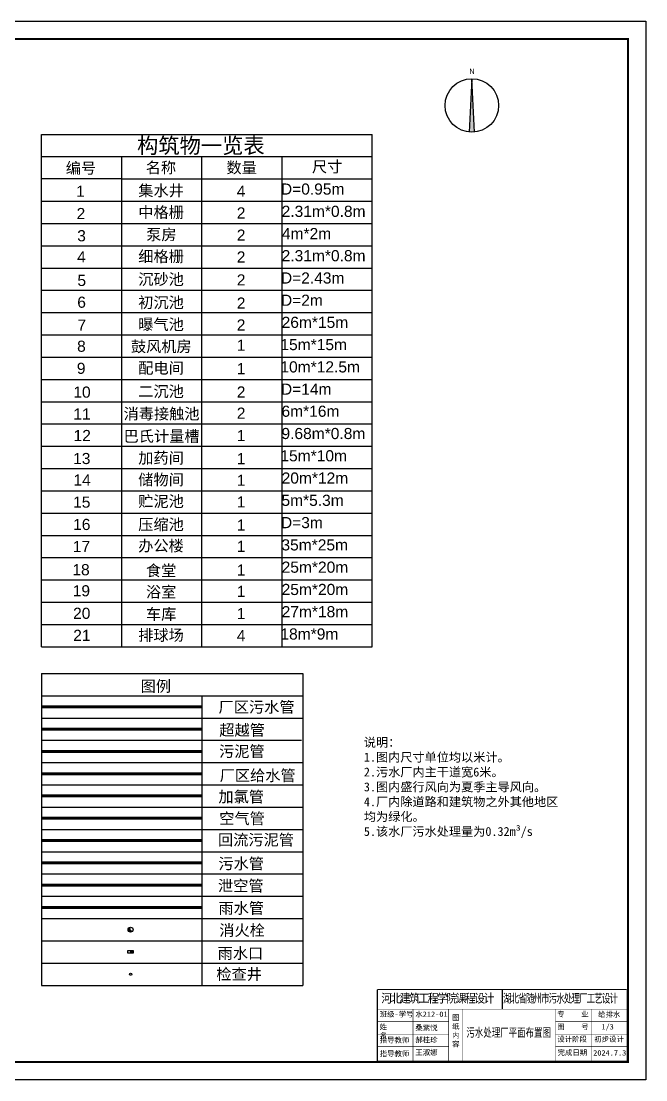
# Model space of a CAD drawing. Header units: millimetres. Extents: x 210832 to 1443773, y 126806 to 1026245.
# Drawn here: x 211322 to 211673, y 126806 to 127400 of the extents above; entities that cross this region are included whole.
import ezdxf
from ezdxf.lldxf.tags import DXFTag

# ---------------------------------------------------------------- set-up
doc = ezdxf.new("R2010")
doc.units = ezdxf.units.MM
doc.header["$LTSCALE"] = 500
for name, color, linetype, lineweight in [('01构筑物', 7, 'Continuous', 60), ('加氯管', 6, 'Cl_LINE', 60), ('厂区污水管', 141, 'CW_LINE', 60), ('厂区给水管', 60, 'G_LINE', 60), ('回流污泥管', 241, 'HN_LINE', 60), ('污水管', 2, 'W_LINE', 60), ('污泥管', 40, 'WN_LINE', 60), ('泄空管', 134, 'XK_LINE', 60), ('空气管', 5, 'K_LINE', 60), ('超越管', 94, 'CY_LINE', 60), ('雨水管', 20, 'Y_LINE', 60)]:
    doc.layers.add(name, color=color, linetype=linetype, lineweight=lineweight)
doc.layers.add('消火栓', color=7, linetype='Continuous')
doc.styles.add('ROMANS', font='romans', dxfattribs={"width": 0.7, "height": 300})
doc.styles.get("Standard").update_dxf_attribs({"font": 'arial.ttf'})
tags = doc.linetypes.add('Cl_LINE', pattern='A,12.7,-5.08,["Cl",Standard,S=2.54,R=0,X=-2.54,Y=-1.27],-6.35', length=24.13).pattern_tags.tags
tags[6] = DXFTag(74, 10)
tags = doc.linetypes.add('CW_LINE', pattern='A,12.7,-5.08,["CW",Standard,S=2.54,R=0,X=-2.54,Y=-1.27],-6.35', length=24.13).pattern_tags.tags
tags[6] = DXFTag(74, 10)
tags = doc.linetypes.add('CY_LINE', pattern='A,12.7,-5.08,["CY",Standard,S=2.54,R=0,X=-2.54,Y=-1.27],-6.35', length=24.13).pattern_tags.tags
tags[6] = DXFTag(74, 10)
tags = doc.linetypes.add('G_LINE', pattern='A,12.7,-5.08,["G",Standard,S=2.54,R=0,X=-2.54,Y=-1.27],-6.35', length=24.13).pattern_tags.tags
tags[6] = DXFTag(74, 10)
tags = doc.linetypes.add('HN_LINE', pattern='A,12.7,-5.08,["HN",Standard,S=2.54,R=0,X=-2.54,Y=-1.27],-6.35', length=24.13).pattern_tags.tags
tags[6] = DXFTag(74, 10)
tags = doc.linetypes.add('K_LINE', pattern='A,12.7,-5.08,["K",Standard,S=2.54,R=0,X=-2.54,Y=-1.27],-6.35', length=24.13).pattern_tags.tags
tags[6] = DXFTag(74, 10)
tags = doc.linetypes.add('W_LINE', pattern='A,12.7,-5.08,["W",Standard,S=2.54,R=0,X=-2.54,Y=-1.27],-6.35', length=24.13).pattern_tags.tags
tags[6] = DXFTag(74, 10)
tags = doc.linetypes.add('WN_LINE', pattern='A,12.7,-5.08,["WN",Standard,S=2.54,R=0,X=-2.54,Y=-1.27],-6.35', length=24.13).pattern_tags.tags
tags[6] = DXFTag(74, 10)
tags = doc.linetypes.add('XK_LINE', pattern='A,12.7,-5.08,["XK",Standard,S=2.54,R=0,X=-2.54,Y=-1.27],-6.35', length=24.13).pattern_tags.tags
tags[6] = DXFTag(74, 10)
tags = doc.linetypes.add('Y_LINE', pattern='A,12.7,-5.08,["Y",Standard,S=2.54,R=0,X=-2.54,Y=-1.27],-6.35', length=24.13).pattern_tags.tags
tags[6] = DXFTag(74, 10)

msp = doc.modelspace()

# ---------------------------------------------------------------- hatches: boundary and pattern name
h = msp.add_hatch(color=256)
h.dxf.hatch_style = 1
h.paths.add_polyline_path([(211383.73, 126876.69), (211385.23, 126876.69), (211385.23, 126878.19), (211383.73, 126878.19)])
at = {"layer": 'Defpoints', "ltscale": 0.002}
h = msp.add_hatch(color=256, dxfattribs=at)
h.dxf.hatch_style = 1
h.paths.add_polyline_path([(211575.2, 127367.39), (211573.7, 127337.46, 0.050126), (211576.7, 127337.46)])
at = {"layer": '消火栓'}
h = msp.add_hatch(color=0, dxfattribs=at)
h.dxf.hatch_style = 1
h.paths.add_polyline_path([(211382.67, 126890.86, 0.181345), (211382.32, 126889.94, 0.692986), (211384.79, 126889.01)])

# ---------------------------------------------------------------- linework, layer by layer
for p, q in [((211575.2, 127367.39), (211573.7, 127337.46)), ((211576.7, 127337.46), (211575.2, 127367.39)), ((211333.73, 127048.69), (211333.73, 127336.19)), ((211333.73, 127336.19), (211519.21, 127336.19)), ((211519.21, 127048.69), (211519.21, 127336.19)), ((211333.73, 127323.69), (211519.21, 127323.69)), ((211378.73, 127048.69), (211378.73, 127323.69)), ((211423.73, 127048.69), (211423.73, 127323.69)), ((211468.73, 127048.69), (211468.73, 127323.69)), ((211378.73, 127311.19), (211333.73, 127311.19)), ((211378.73, 127311.19), (211423.73, 127311.19)), ((211423.73, 127311.19), (211468.73, 127311.19)), ((211468.73, 127311.19), (211519.21, 127311.19)), ((211333.73, 127298.69), (211519.21, 127298.69)), ((211333.73, 127286.19), (211519.21, 127286.19)), ((211333.73, 127273.69), (211519.21, 127273.69)), ((211333.73, 127261.19), (211519.21, 127261.19)), ((211333.73, 127248.69), (211519.21, 127248.69)), ((211333.73, 127236.19), (211519.21, 127236.19)), ((211333.73, 127223.69), (211519.21, 127223.69)), ((211333.73, 127211.19), (211519.21, 127211.19)), ((211333.73, 127198.69), (211519.21, 127198.69)), ((211333.73, 127186.19), (211519.21, 127186.19)), ((211333.73, 127173.69), (211519.21, 127173.69)), ((211333.73, 127161.19), (211519.21, 127161.19)), ((211333.73, 127148.69), (211519.21, 127148.69)), ((211333.73, 127136.19), (211519.21, 127136.19)), ((211333.73, 127123.69), (211519.21, 127123.69)), ((211333.73, 127111.19), (211519.21, 127111.19)), ((211333.73, 127098.69), (211519.21, 127098.69)), ((211333.73, 127086.19), (211519.21, 127086.19)), ((211333.73, 127073.69), (211519.21, 127073.69)), ((211333.73, 127061.19), (211519.21, 127061.19)), ((211333.73, 127048.69), (211519.21, 127048.69)), ((211383.73, 126878.19), (211383.73, 126876.69))]:
    msp.add_line(p, q)
for points in [[(210831.82, 127399.68), (211672.82, 127399.68), (211672.82, 126805.68), (210831.82, 126805.68)], [(211385.23, 126878.19), (211385.23, 126876.69), (211382.23, 126876.69), (211382.23, 126878.19)]]:
    msp.add_lwpolyline(points, close=True)
at = {"const_width": 1}
msp.add_lwpolyline([(210856.82, 127389.68), (211662.82, 127389.68), (211662.82, 126815.68), (210856.82, 126815.68)], close=True, dxfattribs=at)
at = {"color": 4}
for points, const_width in [([(211522.16, 126856.34), (211662.16, 126856.34)], 0.6), ([(211522.16, 126856.34), (211522.16, 126816.34)], 0.6), ([(211592.16, 126856.34), (211592.16, 126845.34)], 0.3), ([(211662.16, 126856.34), (211662.16, 126816.34)], 0.3), ([(211522.16, 126845.34), (211662.16, 126845.34)], 0.3), ([(211542.16, 126845.34), (211542.16, 126816.34)], 0.3), ([(211562.16, 126845.34), (211562.16, 126816.34)], 0.3), ([(211570.16, 126845.34), (211570.16, 126816.34)], 0.3), ([(211622.16, 126845.34), (211622.16, 126816.34)], 0.3), ([(211642.16, 126845.34), (211642.16, 126816.34)], 0.3), ([(211522.16, 126838.34), (211562.16, 126838.34)], 0.3), ([(211622.16, 126838.34), (211662.16, 126838.34)], 0.3), ([(211522.16, 126831.34), (211562.16, 126831.34)], 0.3), ([(211622.16, 126831.34), (211662.16, 126831.34)], 0.3), ([(211522.16, 126824.34), (211562.16, 126824.34)], 0.3), ([(211622.16, 126824.34), (211662.16, 126824.34)], 0.3), ([(211522.16, 126816.34), (211662.16, 126816.34)], 0.3)]:
    msp.add_lwpolyline(points, dxfattribs=dict(at, const_width=const_width))
msp.add_circle((211575.2, 127352.39), 15)
at = {"layer": 'Defpoints', "ltscale": 0.002}
for p, q in [((211333.73, 127033.69), (211333.73, 127021.19)), ((211333.73, 127033.69), (211480.39, 127033.69)), ((211480.39, 127033.69), (211480.39, 126858.69)), ((211333.73, 127021.19), (211480.39, 127021.19)), ((211333.73, 127021.19), (211333.73, 127008.69)), ((211423.73, 127021.19), (211423.73, 126921.19)), ((211333.73, 127008.69), (211480.39, 127008.69)), ((211333.73, 127008.69), (211333.73, 126996.19)), ((211333.73, 126996.19), (211479.71, 126996.19)), ((211333.73, 126996.19), (211333.73, 126983.69)), ((211333.73, 126983.69), (211480.39, 126983.69)), ((211333.73, 126983.69), (211333.73, 126971.19)), ((211333.73, 126971.19), (211480.39, 126971.19)), ((211333.73, 126971.19), (211333.73, 126958.69)), ((211333.73, 126958.69), (211480.39, 126958.69)), ((211333.73, 126958.69), (211333.73, 126946.19)), ((211333.73, 126946.19), (211480.39, 126946.19)), ((211333.73, 126946.19), (211333.73, 126933.69)), ((211333.73, 126933.69), (211480.47, 126933.69)), ((211333.73, 126933.69), (211333.73, 126921.19)), ((211333.73, 126921.19), (211480.39, 126921.19)), ((211333.73, 126921.19), (211333.73, 126908.69)), ((211423.73, 126921.19), (211423.73, 126908.69)), ((211333.73, 126908.69), (211480.39, 126908.69)), ((211333.73, 126908.69), (211333.73, 126896.19)), ((211423.73, 126908.69), (211423.73, 126896.19)), ((211333.73, 126896.19), (211480.39, 126896.19)), ((211333.73, 126896.19), (211333.73, 126883.69)), ((211423.73, 126896.19), (211423.73, 126858.69)), ((211333.73, 126883.69), (211480.39, 126883.69)), ((211333.73, 126883.69), (211333.73, 126871.19)), ((211333.73, 126871.19), (211480.39, 126871.19)), ((211333.73, 126871.19), (211333.73, 126858.69)), ((211333.73, 126858.69), (211480.39, 126858.69)), ((211592.16, 126856.34), (211592.16, 126845.34))]:
    msp.add_line(p, q, dxfattribs=at)
msp.add_circle((211383.73, 126864.94), 0.625, dxfattribs=at)
at = {"layer": '加氯管', "ltscale": 0.002}
msp.add_line((211333.73, 126964.94), (211423.73, 126964.94), dxfattribs=at)
at = {"layer": '厂区污水管', "ltscale": 0.002}
msp.add_line((211333.73, 127014.94), (211423.73, 127014.94), dxfattribs=at)
at = {"layer": '厂区给水管', "ltscale": 0.002}
msp.add_line((211333.73, 126977.44), (211423.73, 126977.44), dxfattribs=at)
at = {"layer": '回流污泥管', "ltscale": 0.002}
msp.add_line((211333.73, 126989.94), (211423.73, 126989.94), dxfattribs=at)
at = {"layer": '污水管', "ltscale": 0.002}
msp.add_line((211333.73, 126927.44), (211423.73, 126927.44), dxfattribs=at)
at = {"layer": '污泥管', "ltscale": 0.002}
msp.add_line((211333.73, 126939.94), (211423.73, 126939.94), dxfattribs=at)
at = {"layer": '泄空管', "ltscale": 0.002}
msp.add_line((211333.73, 126914.94), (211423.73, 126914.94), dxfattribs=at)
at = {"layer": '消火栓', "color": 0}
msp.add_line((211383.73, 126889.94), (211382.67, 126890.86), dxfattribs=at)
msp.add_circle((211383.73, 126889.94), 1.41, dxfattribs=at)
at = {"layer": '空气管', "ltscale": 0.002}
msp.add_line((211333.73, 126952.44), (211423.73, 126952.44), dxfattribs=at)
at = {"layer": '超越管', "ltscale": 0.002}
msp.add_line((211333.73, 127002.44), (211423.73, 127002.44), dxfattribs=at)
at = {"layer": '雨水管', "ltscale": 0.002}
msp.add_line((211333.73, 126902.44), (211423.73, 126902.44), dxfattribs=at)

# ---------------------------------------------------------------- texts
for s, height, p in [('构筑物一览表', 8.75, (211387.36, 127325.52)), ('编号', 6.25, (211347.36, 127314.13)), ('名称', 6.25, (211392.22, 127314.38)), ('数量', 6.25, (211437.52, 127314.37)), ('尺寸', 6.25, (211485.48, 127314.91)), ('1', 6.25, (211353.17, 127301.15)), ('集水井', 6.25, (211388.02, 127301.5)), ('4', 6.25, (211443.31, 127301.15)), ('D=0.95m', 6.25, (211468.06, 127302.37)), ('2', 6.25, (211353.43, 127288.62)), ('中格栅', 6.25, (211388.02, 127289.3)), ('2', 6.25, (211443.31, 127288.96)), ('2.31m*0.8m', 6.25, (211468.48, 127289.87)), ('3', 6.25, (211353.79, 127276.18)), ('泵房', 6.25, (211392.48, 127276.85)), ('2', 6.25, (211443.31, 127276.51)), ('4m*2m', 6.25, (211468.62, 127277.37)), ('4', 6.25, (211353.71, 127264.3)), ('细格栅', 6.25, (211388.02, 127264.58)), ('2', 6.25, (211443.31, 127264.24)), ('2.31m*0.8m', 6.25, (211468.48, 127264.98)), ('沉砂池', 6.25, (211388.02, 127251.73)), ('D=2.43m', 6.25, (211468.06, 127252.47)), ('5', 6.25, (211353.89, 127251.11)), ('2', 6.25, (211443.31, 127251.38)), ('6', 6.25, (211353.82, 127238.88)), ('初沉池', 6.25, (211388.02, 127238.73)), ('2', 6.25, (211443.31, 127238.39)), ('D=2m', 6.25, (211468.06, 127239.97)), ('7', 6.25, (211353.92, 127226)), ('曝气池', 6.25, (211388.02, 127226.44)), ('2', 6.25, (211443.31, 127226.1)), ('26m*15m', 6.25, (211468.48, 127227.58)), ('8', 6.25, (211353.71, 127214.18)), ('鼓风机房', 6.25, (211383.9, 127214.07)), ('1', 6.25, (211443.31, 127214.75)), ('15m*15m', 6.25, (211467.78, 127215.09)), ('9', 6.25, (211353.57, 127201.79)), ('配电间', 6.25, (211388.02, 127201.96)), ('1', 6.25, (211443.31, 127201.62)), ('10m*12.5m', 6.25, (211467.78, 127202.59)), ('10', 6.25, (211351.6, 127188.43)), ('二沉池', 6.25, (211388.02, 127188.83)), ('2', 6.25, (211443.31, 127188.48)), ('D=14m', 6.25, (211468.06, 127190.09)), ('11', 6.25, (211351.58, 127176.14)), ('消毒接触池', 6.25, (211379.79, 127176.28)), ('2', 6.25, (211443.31, 127176.62)), ('6m*16m', 6.25, (211468.4, 127177.7)), ('12', 6.25, (211351.73, 127164.07)), ('巴氏计量槽', 6.25, (211379.79, 127163.69)), ('1', 6.25, (211443.31, 127164.03)), ('9.68m*0.8m', 6.25, (211468.37, 127165.2)), ('加药间', 6.25, (211388.02, 127151.46)), ('15m*10m', 6.25, (211467.78, 127152.71)), ('13', 6.25, (211351.48, 127151.17)), ('1', 6.25, (211443.31, 127151.12)), ('储物间', 6.25, (211388.02, 127139.31)), ('20m*12m', 6.25, (211468.48, 127140.21)), ('14', 6.25, (211351.68, 127139.14)), ('1', 6.25, (211443.31, 127138.97)), ('贮泥池', 6.25, (211388.02, 127127.17)), ('5m*5.3m', 6.25, (211468.37, 127127.71)), ('15', 6.25, (211351.48, 127126.71)), ('1', 6.25, (211443.31, 127126.82)), ('16', 6.25, (211351.48, 127114.17)), ('压缩池', 6.25, (211388.02, 127114.17)), ('1', 6.25, (211443.31, 127113.83)), ('D=3m', 6.25, (211468.06, 127115.21)), ('17', 6.25, (211351.34, 127101.81)), ('办公楼', 6.25, (211388.02, 127102.23)), ('1', 6.25, (211443.31, 127101.89)), ('35m*25m', 6.25, (211468.36, 127102.71)), ('18', 6.25, (211351.06, 127088.78)), ('食堂', 6.25, (211392.34, 127088.31)), ('1', 6.25, (211443.31, 127088.61)), ('25m*20m', 6.25, (211468.48, 127090.21)), ('19', 6.25, (211351.26, 127076.96)), ('浴室', 6.25, (211392.34, 127076.31)), ('1', 6.25, (211443.31, 127076.61)), ('25m*20m', 6.25, (211468.48, 127077.71)), ('20', 6.25, (211351.47, 127064.32)), ('车库', 6.25, (211392.34, 127063.88)), ('1', 6.25, (211443.31, 127064.18)), ('27m*18m', 6.25, (211468.48, 127065.21)), ('21', 6.25, (211351.54, 127051.95)), ('排球场', 6.25, (211388.02, 127052.09)), ('4', 6.25, (211443.31, 127051.75)), ('18m*9m', 6.25, (211467.78, 127052.72)), ('图例', 6.25, (211389.38, 127023.42)), ('厂区污水管', 6.25, (211433.08, 127011.73)), ('超越管', 6.25, (211433.52, 126998.82)), ('污泥管', 6.25, (211433.38, 126986.88)), ('厂区给水管', 6.25, (211433.71, 126973.35)), ('加氯管', 6.25, (211433.01, 126961.39)), ('空气管', 6.25, (211433.48, 126949.19)), ('回流污泥管', 6.25, (211432.77, 126937.23)), ('污水管', 6.25, (211433.01, 126923.87)), ('泄空管', 6.25, (211432.77, 126911.44)), ('雨水管', 6.25, (211433.01, 126898.92)), ('消火栓', 6.25, (211433.48, 126886.49)), ('雨水口', 6.25, (211432.54, 126873.59)), ('检查井', 6.25, (211431.83, 126861.87))]:
    msp.add_text(s, height=height).set_placement(p)
at = {"insert": (211573.77, 127373.09), "char_height": 3, "attachment_point": 1}
msp.add_mtext_dynamic_manual_height_columns('N', width=11.8972, gutter_width=15, heights=[0], dxfattribs=at)
at = {"attachment_point": 1}
for s, insert, char_height, width in [('{\\fSimSun|b0|i0|c134|p54;说明：\\P1.图内尺寸单位均以米计。\\P2.污水厂内主干道宽6米。\\P3.图内盛行风向为夏季主导风向。\\P4.厂内除道路和建筑物之外其他地区均为绿化。\\P5.该水厂污水处理量为0.32m³/s}', (211514.62, 126997.56), 5, 111.0517), ('{\\fSimSun|b0|i0|c134|p2;\\C4;班级-学号}', (211523.49, 126844.01), 2.97, 18.6624), ('{\\fSimSun|b0|i0|c134|p2;\\C4;水212-01}', (211543.5, 126844.01), 2.97, 18.6624), ('{\\fSimSun|b0|i0|c134|p2;\\C4;专    业}', (211623.1, 126844.01), 2.97, 18.6624), ('{\\fSimSun|b0|i0|c134|p2;\\C4;给排水}', (211646.04, 126843.91), 2.97, 18.6624), ('{\\fSimSun|b0|i0|c134|p2;\\C4;姓     名}', (211523.49, 126836.92), 2.97, 18.6624), ('\\pxqc;{\\fSimSun|b0|i0|c134|p54;\\C4;图纸内容}', (211563.89, 126842.09), 2.97, 4.6501), ('{\\fSimSun|b0|i0|c134|p2;\\C4;图    号}', (211623.1, 126836.92), 2.97, 18.6624), ('{\\fSimSun|b0|i0|c134|p54;\\C4;1/3}', (211647.88, 126836.92), 2.97, 18.6624), ('{\\fSimSun|b0|i0|c134|p2;\\C4;桑紫悦}', (211543.5, 126836.37), 2.97, 18.6624), ('{\\fSimSun|b0|i0|c134|p54;\\C4;指导教师}', (211523.49, 126829.47), 2.97, 18.6624), ('{\\fSimSun|b0|i0|c134|p54;\\C4;郝桂珍}', (211543.5, 126829.56), 2.97, 18.6624), ('{\\fSimSun|b0|i0|c134|p2;\\C4;设计阶段}', (211623.1, 126830.01), 2.97, 18.6624), ('{\\fSimSun|b0|i0|c134|p2;\\C4;初步设计}', (211643.89, 126830.02), 2.97, 18.6624), ('{\\fSimSun|b0|i0|c134|p2;\\C4;指导教师}', (211523.49, 126821.83), 2.97, 18.6624), ('{\\fSimSun|b0|i0|c134|p54;\\C4;王淑娜}', (211543.5, 126822.56), 2.97, 18.6624), ('{\\fSimSun|b0|i0|c134|p2;\\C4;完成日期}', (211623.28, 126822.47), 2.97, 18.6624), ('{\\fSimSun|b0|i0|c134|p54;\\C4;2024.7.3}', (211643.28, 126822.29), 2.97, 18.6624)]:
    msp.add_mtext(s, dxfattribs=dict(at, insert=insert, char_height=char_height, width=width))
at = {"color": 4, "insert": (211524.36, 126853.99), "char_height": 5, "width": 112.7253, "attachment_point": 1}
msp.add_mtext('{\\fSimSun|b0|i0|c134|p54;\\W0.9;\\T0.75;河北建筑工程学院课程设计}', dxfattribs=at)
at = {"color": 4, "insert": (211592.71, 126853.82), "char_height": 4.8378, "width": 109.0678, "attachment_point": 1, "style": 'ROMANS'}
msp.add_mtext('{\\fSimSun|b0|i0|c134|p54;\\T0.9;湖北省随州市污水处理厂工艺设计}', dxfattribs=at)
at = {"layer": '01构筑物', "color": 4, "insert": (211572.15, 126834.63), "char_height": 4.8378, "width": 109.0678, "attachment_point": 1, "style": 'ROMANS'}
msp.add_mtext('{\\fSimSun|b0|i0|c134|p54;污水处理厂平面布置图}', dxfattribs=at)

doc.saveas('drawing.dxf')
